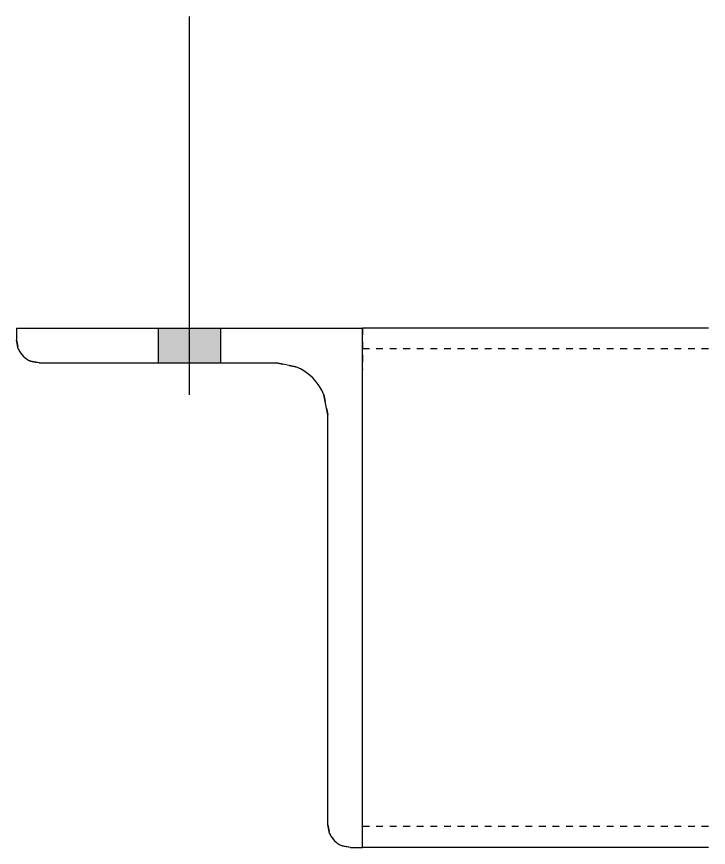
# Model space of a CAD drawing. Header units: millimetres. Extents: x 5 to 30731, y 5 to 1589.
# Drawn here: x 10377.7 to 10577.7, y 7.8 to 247.8 of the extents above; entities that cross this region are included whole.
import ezdxf

# ---------------------------------------------------------------- set-up
doc = ezdxf.new("R2010")
doc.units = ezdxf.units.MM
doc.linetypes.add('DXK_LINE_DOT2', pattern=[3.9198, 1.9599, -1.9599])
doc.layers.add('STÅL', color=7, linetype='Continuous')

msp = doc.modelspace()

# ---------------------------------------------------------------- hatches: boundary and pattern name
at = {"layer": 'STÅL', "linetype": 'Continuous'}
msp.add_hatch(color=96, dxfattribs=at).paths.add_polyline_path([(10436.65, 157.8), (10418.65, 157.8), (10418.65, 147.8), (10436.65, 147.8)])
msp.add_hatch(color=96, dxfattribs=at).paths.add_polyline_path([(10436.65, 157.8), (10418.65, 157.8), (10418.65, 147.8), (10436.65, 147.8)])

# ---------------------------------------------------------------- linework, layer by layer
at = {"layer": 'STÅL', "color": 96, "linetype": 'Continuous'}
for p, q in [((10427.65, 138.56), (10427.65, 247.8)), ((10427.65, 138.56), (10427.65, 247.8)), ((10418.65, 147.8), (10418.65, 157.8)), ((10418.65, 147.8), (10418.65, 157.8)), ((10436.65, 147.8), (10436.65, 157.8)), ((10436.65, 147.8), (10436.65, 157.8))]:
    msp.add_line(p, q, dxfattribs=at)
at = {"layer": 'STÅL', "color": 2, "linetype": 'Continuous'}
for p, q in [((10377.65, 157.8), (10377.65, 154.3)), ((10377.65, 157.8), (10477.65, 157.8)), ((10577.65, 157.8), (10477.65, 157.8)), ((10477.65, 7.8), (10477.65, 157.8)), ((10378.15, 151.81), (10377.65, 154.3)), ((10384.15, 147.8), (10381.66, 148.29)), ((10384.15, 147.8), (10452.65, 147.8)), ((10458.39, 146.66), (10452.65, 147.8)), ((10477.65, 19.8), (10477.65, 145.8)), ((10467.65, 132.8), (10466.51, 138.54)), ((10467.65, 14.3), (10467.65, 132.8)), ((10468.15, 11.81), (10467.65, 14.3)), ((10474.15, 7.8), (10471.66, 8.29)), ((10474.15, 7.8), (10477.65, 7.8)), ((10577.65, 7.8), (10477.65, 7.8))]:
    msp.add_line(p, q, dxfattribs=at)
at = {"layer": 'STÅL', "color": 7, "linetype": 'DXK_LINE_DOT2'}
for p, q in [((10477.65, 157.8), (10477.65, 145.8)), ((10377.65, 154.3), (10378.15, 151.81)), ((10577.65, 151.8), (10477.65, 151.8)), ((10381.66, 148.29), (10384.15, 147.8)), ((10452.65, 147.8), (10458.39, 146.66)), ((10466.51, 138.54), (10467.65, 132.8)), ((10477.65, 7.8), (10477.65, 19.8)), ((10467.65, 14.3), (10468.15, 11.81)), ((10577.65, 13.8), (10477.65, 13.8)), ((10471.66, 8.29), (10474.15, 7.8))]:
    msp.add_line(p, q, dxfattribs=at)
at = {"layer": 'STÅL', "color": 2, "linetype": 'Continuous'}
for centre, radius, start, end in [((10384.15, 154.3), 6.5, 202.5, 247.5), ((10452.65, 132.8), 15, 22.5, 67.5), ((10474.15, 14.3), 6.5, 202.5, 247.5)]:
    msp.add_arc(centre, radius, start, end, dxfattribs=at)
at = {"layer": 'STÅL', "color": 7, "linetype": 'DXK_LINE_DOT2'}
for centre, radius, start, end in [((10384.15, 154.3), 6.5, 202.5, 247.5), ((10452.65, 132.8), 15, 22.5, 67.5), ((10474.15, 14.3), 6.5, 202.5, 247.5)]:
    msp.add_arc(centre, radius, start, end, dxfattribs=at)

doc.saveas('drawing.dxf')
